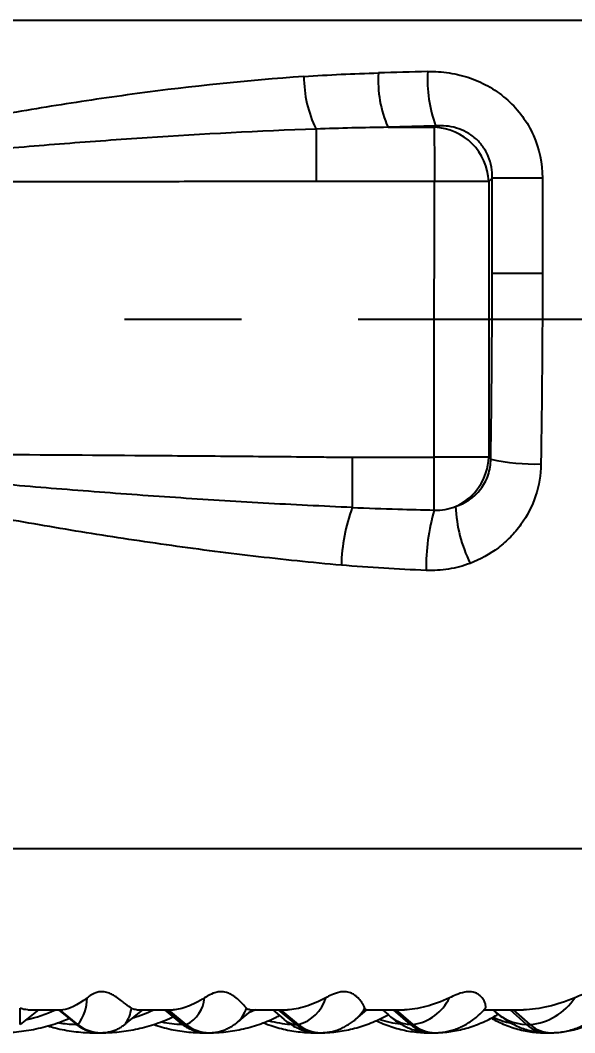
# Model space of a CAD drawing. Header units: millimetres. Extents: x 10 to 412, y 8 to 584.
# Drawn here: x 75.08 to 87.13, y 324.31 to 346.31 of the extents above; entities that cross this region are included whole.
import ezdxf

# ---------------------------------------------------------------- set-up
doc = ezdxf.new("R2010")
doc.units = ezdxf.units.MM
doc.linetypes.add('CENTERX2', pattern=[20.32, 12.7, -2.54, 2.54, -2.54])
for name, color, linetype in [('CENTERLINE', 4, 'CENTERX2'), ('DETAIL', 3, 'Continuous'), ('DIMENSIONS', 2, 'Continuous')]:
    doc.layers.add(name, color=color, linetype=linetype)
doc.layers.add('OUTLINE', color=7, linetype='Continuous', lineweight=25)
doc.styles.add('SLDTEXTSTYLE0', font='TXT', dxfattribs={"width": 0.75})
doc.dimstyles.new('SLDDIMSTYLE8', dxfattribs={"dimtxt": 3.5, "dimasz": 2, "dimexe": 0, "dimexo": 0.0625, "dimgap": 0.875, "dimtad": 1, "dimrnd": 1e-09, "dimzin": 12, "dimdsep": 46, "dimtxsty": 'SLDTEXTSTYLE0', "dimsah": 1, "dimcen": 0.09, "dimadec": 0, "dimazin": 3, "dimtfac": 1, "dimtofl": 0, "dimtmove": 0, "dimatfit": 3, "dimfxl": 0, "dimfrac": 2, "dimtolj": 1, "dimtzin": 12, "dimarcsym": 0})

# ---------------------------------------------------------------- blocks, each defined once
blk = doc.blocks.new('_D_47')
at = {"layer": 'DIMENSIONS'}
for p, q in [((84.3, 349.505), (34.665, 349.505)), ((36.665, 349.505), (36.665, 324.805)), ((65.985, 324.805), (34.665, 324.805))]:
    blk.add_line(p, q, dxfattribs=at)
for points in [[(36.665, 349.505), (36.165, 347.505), (37.165, 347.505)], [(36.665, 324.805), (37.165, 326.805), (36.165, 326.805)]]:
    blk.add_solid(points, dxfattribs=at)
at = {"layer": 'DIMENSIONS', "insert": (32.153, 332.629), "char_height": 3.5, "attachment_point": 1, "rotation": 90, "style": 'SLDTEXTSTYLE0'}
blk.add_mtext('24,7', dxfattribs=at)

msp = doc.modelspace()

# ---------------------------------------------------------------- linework, layer by layer
at = {"layer": 'CENTERLINE'}
msp.add_line((135.76409, 339.80517), (42.40541, 339.80517), dxfattribs=at)
at = {"layer": 'DETAIL'}
for p, q in [((53.43475, 346.30517), (89.08475, 346.30517)), ((83.07145, 343.97972), (84.07768, 343.97987)), ((84.07768, 343.97987), (84.10704, 344.00922)), ((84.07869, 342.79871), (81.50803, 342.79995)), ((85.33566, 342.87431), (85.25945, 342.7981)), ((86.42801, 342.87431), (85.33566, 342.87431)), ((85.33566, 340.80516), (85.33566, 342.87431)), ((86.42801, 342.87431), (86.42801, 340.80516)), ((86.42801, 340.80516), (85.33566, 340.80516)), ((82.29463, 336.81237), (84.07735, 336.81225)), ((85.25968, 336.81201), (85.30439, 336.76731)), ((75.07936, 324.48392), (75.07936, 324.83969)), ((76.31558, 324.48392), (75.92111, 324.80517)), ((76.3314, 324.48392), (75.93693, 324.80517)), ((78.65702, 324.48392), (78.26706, 324.80517)), ((78.68855, 324.48392), (78.29859, 324.80517)), ((80.18933, 324.80517), (80.04658, 324.73787)), ((81.07782, 324.48392), (80.69534, 324.80517)), ((81.12482, 324.48392), (80.74234, 324.80517)), ((83.55957, 324.48392), (83.18747, 324.80517)), ((83.62167, 324.48392), (83.24958, 324.80517)), ((86.08336, 324.48392), (85.72449, 324.80517)), ((86.1601, 324.48392), (85.80122, 324.80517)), ((76.31558, 324.48392), (76.3314, 324.48392)), ((78.65702, 324.48392), (78.68855, 324.48392)), ((81.07782, 324.48392), (81.12482, 324.48392)), ((83.55957, 324.48392), (83.62167, 324.48392)), ((83.88597, 324.30989), (83.95244, 324.30517)), ((86.08336, 324.48392), (86.1601, 324.48392))]:
    msp.add_line(p, q, dxfattribs=at)
at = {"layer": 'DETAIL', "flags": 128}
for points in [[(81.50707, 343.94081), (81.50719, 343.89626), (81.5073, 343.83962), (81.50741, 343.77149), (81.50751, 343.69265), (81.50761, 343.60396), (81.5077, 343.50639), (81.50778, 343.401), (81.50785, 343.28899), (81.50791, 343.17156), (81.50796, 343.05001), (81.508, 342.92569), (81.50803, 342.79995)], [(84.07768, 343.97987), (84.07779, 343.95074), (84.0779, 343.90833), (84.07801, 343.85314), (84.07811, 343.78578), (84.07821, 343.70707), (84.0783, 343.61788), (84.07838, 343.51926), (84.07846, 343.41231), (84.07853, 343.29832), (84.07858, 343.17854), (84.07863, 343.0544), (84.07867, 342.9273), (84.07869, 342.79871)], [(85.25945, 342.7981), (85.23032, 342.79816), (85.18793, 342.79824), (85.13276, 342.7983), (85.06544, 342.79836), (84.98675, 342.79842), (84.8976, 342.79848), (84.79901, 342.79852), (84.69211, 342.79857), (84.57815, 342.79861), (84.45842, 342.79864), (84.33431, 342.79867), (84.20725, 342.7987), (84.07869, 342.79871)], [(82.29463, 336.81237), (82.29465, 336.68733), (82.29466, 336.56364), (82.29469, 336.44265), (82.29471, 336.32568), (82.29475, 336.21401), (82.29478, 336.10884), (82.29482, 336.01134), (82.29487, 335.92254), (82.29492, 335.84343), (82.29497, 335.77486), (82.29502, 335.71758)], [(85.25968, 336.81201), (85.23052, 336.81202), (85.18807, 336.81205), (85.13282, 336.81208), (85.0654, 336.81211), (84.98659, 336.81213), (84.8973, 336.81216), (84.79856, 336.81217), (84.69151, 336.8122), (84.57739, 336.81222), (84.4575, 336.81223), (84.33324, 336.81223), (84.20603, 336.81225), (84.07735, 336.81225)], [(84.07785, 335.662), (84.07779, 335.70508), (84.07773, 335.76076), (84.07767, 335.82843), (84.07762, 335.9073), (84.07757, 335.99647), (84.07752, 336.09493), (84.07748, 336.20155), (84.07744, 336.31514), (84.07741, 336.43438), (84.07738, 336.55793), (84.07736, 336.68437), (84.07735, 336.81225)], [(85.0574, 324.7003), (85.11612, 324.7571), (85.19062, 324.83969)], [(76.28575, 324.49608), (76.29321, 324.49075), (76.31558, 324.48392)], [(78.91813, 324.33135), (78.97872, 324.31259), (79.0486, 324.30517)], [(81.34653, 324.32495), (81.39467, 324.31259), (81.47155, 324.30517)]]:
    msp.add_lwpolyline(points, dxfattribs=at)
at = {"layer": 'DETAIL'}
for centre, radius, start, end in [((86.98054, 345.03443), 3.05091, 177.058478, 199.635309), ((83.88962, 345.09263), 2.64636, 180.188475, 205.80098), ((85.43707, 345.00846), 2.57963, 176.599154, 203.502829), ((84.03535, 342.75577), 1.22483, 1.980724, 88.019412), ((84.03483, 336.85481), 1.2256, 294.224214, 357.998606), ((86.27913, 341.23789), 4.57561, 257.700103, 271.457641), ((87.80437, 335.92035), 3.27179, 183.210208, 205.637349), ((85.89354, 334.38681), 3.83671, 159.705097, 178.835329), ((88.08225, 334.4601), 4.18088, 163.29318, 181.500291), ((75.6576, 325.04082), 0.87415, 320.426102, 1.59425), ((78.35805, 325.13775), 0.73262, 296.815955, 354.311883), ((80.9115, 325.29602), 0.83965, 284.7176, 344.039587), ((83.4689, 325.51083), 1.03821, 278.461799, 334.577863), ((86.04509, 325.77564), 1.29683, 275.087761, 326.77869), ((74.32613, 328.23738), 3.75674, 283.503286, 293.990551), ((76.71674, 324.93442), 0.78305, 325.983652, 353.050947), ((76.51103, 327.92661), 3.44947, 287.203732, 295.189812), ((79.27228, 325.08727), 0.76577, 313.785863, 341.136617), ((81.66181, 325.3882), 1.0601, 312.013419, 328.841173), ((86.12186, 325.56462), 1.08138, 224.610944, 267.959513), ((76.41324, 327.73007), 3.24615, 261.121395, 267.760946), ((78.7259, 327.33573), 2.85185, 258.485597, 267.266947), ((78.66591, 324.67486), 0.19114, 227.69319, 267.333146), ((81.12018, 326.94683), 2.46315, 255.034473, 265.911275), ((81.10009, 324.91308), 0.42974, 226.918103, 267.029738), ((83.5791, 326.56958), 2.08653, 250.703427, 263.401798), ((83.59664, 325.22681), 0.74381, 225.213226, 267.143429), ((86.095, 326.24239), 1.76228, 245.290108, 258.677379), ((76.81787, 325.10026), 0.79509, 230.821088, 269.986643), ((76.83368, 325.10021), 0.79505, 230.819978, 269.995071), ((76.70494, 324.59051), 0.28536, 243.166847, 269.416773), ((79.15416, 325.08586), 0.78069, 230.44653, 269.94314), ((79.18569, 325.08586), 0.78069, 230.446532, 269.940876), ((81.56644, 325.06234), 0.75718, 229.810854, 269.866362), ((81.61344, 325.06234), 0.75718, 229.810848, 269.863319), ((84.03638, 325.03044), 0.72528, 228.896785, 269.748828), ((84.09848, 325.03044), 0.72528, 228.89681, 269.743666), ((86.5452, 324.9911), 0.68595, 227.678514, 269.579063), ((86.62194, 324.9911), 0.68595, 227.678576, 269.573134)]:
    msp.add_arc(centre, radius, start, end, dxfattribs=at)
for centre, major_axis, ratio in [((89.08475, 339.18028), (35.65, 0), 0.17039171), ((89.08475, 337.99851), (34.45, 0), 0.17632698)]:
    msp.add_ellipse(centre, major_axis=major_axis, ratio=ratio, start_param=1.71579471, end_param=1.74624656, dxfattribs=at)
for points, knots in [([(83.93365, 345.191), (84.09217, 345.19494), (84.24901, 345.18505), (84.55924, 345.13735), (84.71404, 345.09904), (85.01283, 344.99389), (85.15558, 344.92782), (85.42739, 344.76799), (85.55766, 344.67289), (85.79274, 344.46096), (85.89864, 344.34391), (86.08623, 344.08684), (86.16685, 343.94754), (86.36008, 343.51421), (86.42801, 343.19539), (86.42801, 342.87431)], [0, 0, 0, 0, 0.125, 0.125, 0.25, 0.25, 0.375, 0.375, 0.5, 0.5, 0.625, 0.625, 0.75, 0.75, 1, 1, 1, 1]), ([(81.24327, 345.08393), (80.01291, 344.99846), (78.8063, 344.86956), (77.02914, 344.63249), (76.44109, 344.54579), (75.28319, 344.36099), (74.71307, 344.26288), (73.02804, 343.95519), (71.93841, 343.73202), (70.35148, 343.38507), (69.83039, 343.2677), (68.80363, 343.03283), (68.29684, 342.91493), (67.80014, 342.79825)], [0, 0, 0, 0, 0.25, 0.25, 0.375, 0.375, 0.5, 0.5, 0.75, 0.75, 0.875, 0.875, 1, 1, 1, 1]), ([(81.50707, 343.94082), (80.26798, 343.89656), (79.04484, 343.83112), (77.23561, 343.71124), (76.63562, 343.66757), (75.45151, 343.57479), (74.86697, 343.52566), (73.13573, 343.37178), (72.00808, 343.26004), (70.38272, 343.08788), (69.85134, 343.02983), (68.80925, 342.91378), (68.29665, 342.85551), (67.80014, 342.79825)], [0, 0, 0, 0, 0.25, 0.25, 0.375, 0.375, 0.5, 0.5, 0.75, 0.75, 0.875, 0.875, 1, 1, 1, 1]), ([(85.33566, 342.87431), (85.34027, 343.03624), (85.31192, 343.19999), (85.2189, 343.42345), (85.17883, 343.49572), (85.08414, 343.62748), (85.03017, 343.68668), (84.90948, 343.79213), (84.8424, 343.8382), (84.70431, 343.91258), (84.63233, 343.94184), (84.4085, 344.00776), (84.25689, 344.0206), (84.10704, 344.00923)], [0, 0, 0, 0, 0.25, 0.25, 0.375, 0.375, 0.5, 0.5, 0.625, 0.625, 0.75, 0.75, 1, 1, 1, 1]), ([(81.50803, 342.79995), (80.89078, 342.80027), (80.27729, 342.79898), (79.05908, 342.7981), (78.45412, 342.79773), (76.6515, 342.79675), (75.46602, 342.79629), (73.71307, 342.79601), (73.13423, 342.79598), (72.00485, 342.79611), (71.45183, 342.79627), (69.82742, 342.79703), (68.79071, 342.79825), (67.80014, 342.79825)], [0, 0, 0, 0, 0.125, 0.125, 0.25, 0.25, 0.5, 0.5, 0.625, 0.625, 0.75, 0.75, 1, 1, 1, 1]), ([(84.07735, 336.81225), (84.07719, 337.80891), (84.07731, 338.80556), (84.07783, 339.80221), (84.07821, 340.53102), (84.07891, 341.25984), (84.0789, 341.98865), (84.0789, 342.25867), (84.07883, 342.52869), (84.07869, 342.79871)], [0, 0, 0, 0, 0.0029899552, 0.0029899552, 0.0029899552, 0.00517639552, 0.00517639552, 0.00517639552, 0.00598645728, 0.00598645728, 0.00598645728, 0.00598645728]), ([(85.25945, 342.7981), (85.25943, 342.52828), (85.25941, 342.25846), (85.25941, 341.98864), (85.25941, 341.26004), (85.25953, 340.53143), (85.2596, 339.80283), (85.25969, 338.80589), (85.25972, 337.80894), (85.25968, 336.812)], [0, 0, 0, 0, 0.00080945786, 0.00080945786, 0.00080945786, 0.00299527338, 0.00299527338, 0.00299527338, 0.00598609731, 0.00598609731, 0.00598609731, 0.00598609731]), ([(82.05763, 334.4648), (81.41294, 334.52003), (80.77395, 334.58781), (79.5063, 334.7362), (78.87773, 334.81816), (77.63091, 334.99466), (77.01162, 335.08936), (75.79244, 335.28757), (75.19166, 335.39122), (73.41493, 335.71223), (72.2645, 335.93949), (70.58855, 336.29055), (70.03819, 336.40906), (68.95418, 336.64894), (68.41926, 336.77095), (67.8955, 336.89272)], [0, 0, 0, 0, 0.125, 0.125, 0.25, 0.25, 0.375, 0.375, 0.5, 0.5, 0.75, 0.75, 0.875, 0.875, 1, 1, 1, 1]), ([(82.29502, 335.71758), (81.97112, 335.73146), (81.64765, 335.74658), (81.00302, 335.77877), (80.68168, 335.79591), (79.72055, 335.85013), (79.08365, 335.88999), (77.8176, 335.97562), (77.18756, 336.02147), (75.94434, 336.11737), (75.33022, 336.16748), (73.51034, 336.32275), (72.32374, 336.43321), (70.61286, 336.60274), (70.05331, 336.65989), (68.95583, 336.77556), (68.41713, 336.83453), (67.8955, 336.89272)], [0, 0, 0, 0, 0.0625, 0.0625, 0.125, 0.125, 0.25, 0.25, 0.375, 0.375, 0.5, 0.5, 0.75, 0.75, 0.875, 0.875, 1, 1, 1, 1]), ([(67.8955, 336.89272), (68.02184, 336.89272), (68.15171, 336.89267), (68.41025, 336.89249), (68.80037, 336.8921), (69.19737, 336.89143), (70.00038, 336.88983), (70.5477, 336.88845), (71.66615, 336.88496), (72.23729, 336.88289), (73.40362, 336.87781), (74.00145, 336.87478), (75.80738, 336.86444), (77.02893, 336.85597), (78.88678, 336.84108), (79.51035, 336.83583), (80.45219, 336.82739), (80.76721, 336.82448), (81.24139, 336.81997), (81.4789, 336.81768), (81.71702, 336.81533), (81.87591, 336.81375), (81.95626, 336.81204), (82.03501, 336.81215)], [0, 0, 0, 0, 0.03125, 0.03125, 0.0625, 0.125, 0.125, 0.25, 0.25, 0.375, 0.375, 0.5, 0.5, 0.75, 0.75, 0.875, 0.875, 0.9375, 0.9375, 0.96875, 0.984375, 0.984375, 1, 1, 1, 1]), ([(82.03501, 336.81215), (82.03503, 336.81215), (82.03505, 336.81215), (82.03507, 336.81215), (82.12159, 336.8123), (82.20811, 336.81238), (82.29463, 336.81237)], [-0.00000006, -0.00000006, -0.00000006, -0.00000006, 0, 0, 0, 0.000259567632, 0.000259567632, 0.000259567632, 0.000259567632]), ([(84.53771, 335.73712), (84.7488, 335.80526), (84.94387, 335.93304), (85.1545, 336.20584), (85.21003, 336.30854), (85.28552, 336.532), (85.30423, 336.64771), (85.30439, 336.7673)], [0, 0, 0, 0, 0.5, 0.5, 0.75, 0.75, 1, 1, 1, 1]), ([(86.39552, 336.66376), (86.39177, 336.42555), (86.35261, 336.19439), (86.20406, 335.74609), (86.09614, 335.53585), (85.8905, 335.25061), (85.81381, 335.15967), (85.65003, 334.99248), (85.56252, 334.9155), (85.28363, 334.70385), (85.07519, 334.58873), (84.85468, 334.50473)], [0, 0, 0, 0, 0.25, 0.25, 0.5, 0.5, 0.625, 0.625, 0.75, 0.75, 1, 1, 1, 1]), ([(82.29502, 335.71758), (82.62457, 335.70335), (82.95446, 335.69173), (83.28457, 335.68199), (83.54885, 335.6742), (83.81329, 335.66763), (84.07785, 335.662)], [0, 0, 0, 0, 0.0009940969, 0.0009940969, 0.0009940969, 0.00178994685, 0.00178994685, 0.00178994685, 0.00178994685]), ([(84.85468, 334.50473), (84.70241, 334.44673), (84.5468, 334.40518), (84.22917, 334.35363), (84.06601, 334.34373), (83.9028, 334.35063)], [0, 0, 0, 0, 0.5, 0.5, 1, 1, 1, 1])]:
    msp.add_open_spline(points, degree=3, knots=knots, dxfattribs=at)
for points in [[(81.24327, 345.08393), (81.77981, 345.1212), (82.31946, 345.1451), (82.86199, 345.16149)], [(83.07145, 343.97972), (82.54925, 343.97152), (82.02776, 343.95957), (81.50707, 343.94082)], [(85.30439, 336.7673), (85.32524, 338.11058), (85.33566, 339.45653), (85.33566, 340.80517)], [(86.42801, 340.80517), (86.42801, 339.42262), (86.41717, 338.04081), (86.39552, 336.66376)], [(84.07785, 335.662), (84.23563, 335.65527), (84.39069, 335.68061), (84.53771, 335.73712)], [(83.9028, 334.35063), (83.28468, 334.37676), (82.66923, 334.4124), (82.05763, 334.4648)]]:
    msp.add_open_spline(points, degree=3, dxfattribs=at)
at = {"layer": 'OUTLINE'}
for p, q in [((55.09092, 328.30517), (89.08475, 328.30517)), ((75.47534, 324.80517), (75.07936, 324.48392)), ((75.24424, 324.80517), (76.00407, 324.80517)), ((75.9081, 324.80441), (76.28575, 324.49608)), ((77.36544, 324.49608), (77.74359, 324.80482)), ((77.61425, 324.80517), (78.40448, 324.80517)), ((78.21088, 324.80517), (78.53725, 324.5335)), ((79.80105, 324.5335), (80.12625, 324.80419)), ((80.07156, 324.80517), (80.88618, 324.80517)), ((80.56722, 324.80517), (80.80656, 324.59921)), ((82.36979, 324.59921), (82.6083, 324.80444)), ((82.59747, 324.80517), (83.43027, 324.80517)), ((82.95505, 324.80517), (83.07264, 324.6989)), ((85.05585, 324.6989), (85.17554, 324.80705)), ((85.17275, 324.80517), (86.01739, 324.80517)), ((79.80105, 324.5335), (79.80217, 324.53444)), ((80.80341, 324.60194), (80.80656, 324.59921)), ((83.06924, 324.70198), (83.07264, 324.6989)), ((76.70203, 324.30517), (76.81768, 324.30517)), ((76.81768, 324.30517), (76.83351, 324.30517)), ((76.83351, 324.30517), (76.85077, 324.30517)), ((79.0486, 324.30517), (79.15339, 324.30517)), ((79.15339, 324.30517), (79.18492, 324.30517)), ((79.18492, 324.30517), (79.1877, 324.30517)), ((81.47155, 324.30517), (81.56468, 324.30517)), ((81.56468, 324.30517), (81.61167, 324.30517)), ((83.95244, 324.30517), (84.0332, 324.30517)), ((84.0332, 324.30517), (84.0953, 324.30517)), ((86.47239, 324.30517), (86.54016, 324.30517)), ((86.54016, 324.30517), (86.6169, 324.30517))]:
    msp.add_line(p, q, dxfattribs=at)
for points, knots in [([(77.49404, 324.83969), (77.4598, 324.86082), (77.41801, 324.89211), (77.33941, 324.95364), (77.31056, 324.97655), (77.2444, 325.0272), (77.207, 325.05527), (77.13913, 325.09954), (77.11453, 325.11467), (77.05792, 325.14491), (77.0259, 325.16005), (76.95282, 325.18485), (76.90949, 325.19415), (76.83029, 325.19801), (76.79539, 325.19357), (76.70606, 325.17315), (76.66389, 325.15151), (76.59002, 325.10867), (76.5593, 325.08657), (76.53142, 325.06513)], [0, 0, 0, 0, 0.25, 0.25, 0.375, 0.375, 0.5, 0.5, 0.5625, 0.5625, 0.625, 0.625, 0.6875, 0.6875, 0.75, 0.75, 0.875, 0.875, 1, 1, 1, 1]), ([(79.99693, 324.83969), (79.97666, 324.86079), (79.94873, 324.89207), (79.89024, 324.95335), (79.86798, 324.97614), (79.81486, 325.02637), (79.78442, 325.05383), (79.7248, 325.09843), (79.70276, 325.11371), (79.65106, 325.14408), (79.62181, 325.15911), (79.55062, 325.18453), (79.50823, 325.1939), (79.4265, 325.1981), (79.38953, 325.19374), (79.29264, 325.17341), (79.24495, 325.15195), (79.15832, 325.10876), (79.1213, 325.08659), (79.08706, 325.06513)], [0, 0, 0, 0, 0.25, 0.25, 0.375, 0.375, 0.5, 0.5, 0.5625, 0.5625, 0.625, 0.625, 0.6875, 0.6875, 0.75, 0.75, 0.875, 0.875, 1, 1, 1, 1]), ([(82.56898, 324.83969), (82.56281, 324.86081), (82.54893, 324.8921), (82.51061, 324.95344), (82.49493, 324.97626), (82.45456, 325.0266), (82.43023, 325.05421), (82.37942, 325.09884), (82.3602, 325.1141), (82.31387, 325.14432), (82.287, 325.15932), (82.21914, 325.18466), (82.17746, 325.19398), (82.09471, 325.19808), (82.05608, 325.19369), (81.95296, 325.17332), (81.89988, 325.15187), (81.80199, 325.10873), (81.75907, 325.08658), (81.71879, 325.06513)], [0, 0, 0, 0, 0.25, 0.25, 0.375, 0.375, 0.5, 0.5, 0.5625, 0.5625, 0.625, 0.625, 0.6875, 0.6875, 0.75, 0.75, 0.875, 0.875, 1, 1, 1, 1]), ([(85.19062, 324.83969), (85.1986, 324.86081), (85.19889, 324.89209), (85.1811, 324.95346), (85.17215, 324.9763), (85.14492, 325.02671), (85.12689, 325.05451), (85.08548, 325.09899), (85.06923, 325.11426), (85.02865, 325.14434), (85.00452, 325.15925), (84.94047, 325.18464), (84.89997, 325.19396), (84.81659, 325.19808), (84.77652, 325.1937), (84.66796, 325.17336), (84.6098, 325.15192), (84.50118, 325.10874), (84.45263, 325.08658), (84.40658, 325.06513)], [0, 0, 0, 0, 0.25, 0.25, 0.375, 0.375, 0.5, 0.5, 0.5625, 0.5625, 0.625, 0.625, 0.6875, 0.6875, 0.75, 0.75, 0.875, 0.875, 1, 1, 1, 1]), ([(87.84189, 324.83969), (87.86401, 324.86085), (87.87846, 324.89218), (87.88131, 324.95369), (87.87913, 324.9766), (87.86517, 325.02719), (87.85362, 325.05519), (87.82164, 325.09963), (87.80843, 325.11492), (87.77348, 325.14495), (87.75152, 325.16005), (87.69182, 325.18505), (87.65234, 325.1942), (87.56967, 325.19799), (87.52844, 325.19354), (87.41564, 325.1731), (87.35234, 325.15147), (87.23503, 325.10865), (87.1814, 325.08656), (87.12997, 325.06513)], [0, 0, 0, 0, 0.25, 0.25, 0.375, 0.375, 0.5, 0.5, 0.5625, 0.5625, 0.625, 0.625, 0.6875, 0.6875, 0.75, 0.75, 0.875, 0.875, 1, 1, 1, 1]), ([(79.08706, 325.06513), (78.95447, 324.98205), (78.83078, 324.91771), (78.60296, 324.82925), (78.49824, 324.80517), (78.40448, 324.80517)], [0, 0, 0, 0, 0.5, 0.5, 1, 1, 1, 1]), ([(81.71879, 325.06513), (81.56304, 324.98224), (81.41521, 324.91788), (81.13711, 324.82928), (81.00605, 324.80517), (80.88618, 324.80517)], [0, 0, 0, 0, 0.5, 0.5, 1, 1, 1, 1]), ([(84.40658, 325.06513), (84.2288, 324.98236), (84.05791, 324.91796), (83.73154, 324.82925), (83.57528, 324.80517), (83.43027, 324.80517)], [0, 0, 0, 0, 0.5, 0.5, 1, 1, 1, 1]), ([(87.12997, 325.06513), (86.93147, 324.98243), (86.73878, 324.91799), (86.36651, 324.8292), (86.18638, 324.80517), (86.01739, 324.80517)], [0, 0, 0, 0, 0.5, 0.5, 1, 1, 1, 1]), ([(85.17484, 324.80783), (85.1762, 324.80901), (85.17955, 324.81189), (85.1865, 324.82935), (85.19062, 324.83969)], [0, 0, 0, 0, 0.40798825, 1, 1, 1, 1]), ([(85.35369, 324.80517), (85.36666, 324.7927), (85.41924, 324.74212), (85.51724, 324.66451), (85.64629, 324.57389), (85.77812, 324.49726), (85.91152, 324.43363), (86.04611, 324.38299), (86.1814, 324.34493), (86.31693, 324.3194), (86.43669, 324.3069), (86.51105, 324.30565), (86.54016, 324.30517)], [0, 0, 0, 0, 0.04053092, 0.16434657, 0.28432326, 0.40034458, 0.51262658, 0.62159172, 0.7277758, 0.83175628, 0.93411185, 1, 1, 1, 1]), ([(86.6169, 324.30517), (86.6506, 324.30581), (86.72881, 324.30731), (86.8509, 324.3211), (86.98212, 324.34662), (87.11128, 324.38331), (87.2382, 324.43081), (87.36279, 324.48909), (87.48496, 324.55826), (87.6049, 324.63823), (87.7218, 324.73034), (87.80106, 324.79822), (87.83965, 324.83781), (87.842, 324.84022)], [0, 0, 0, 0, 0.07337106, 0.17027491, 0.26727202, 0.36489572, 0.46368472, 0.56416963, 0.66687434, 0.77228743, 0.88081433, 0.99273224, 1, 1, 1, 1]), ([(74.60696, 324.30517), (74.64887, 324.30556), (74.76193, 324.30664), (74.94592, 324.31792), (75.15829, 324.34182), (75.36932, 324.37736), (75.5786, 324.42413), (75.78551, 324.4825), (75.97356, 324.54512), (76.09085, 324.59319), (76.14141, 324.61392)], [0, 0, 0, 0, 0.080125119, 0.216114787, 0.352107071, 0.488129565, 0.624216527, 0.760399039, 0.896703644, 1, 1, 1, 1]), ([(76.85077, 324.30517), (76.89136, 324.30558), (77.00004, 324.30668), (77.1766, 324.31803), (77.37979, 324.34203), (77.58169, 324.37762), (77.78184, 324.42456), (77.97991, 324.48249), (78.17502, 324.55252), (78.31466, 324.60836), (78.38789, 324.64398), (78.3984, 324.64908)], [0, 0, 0, 0, 0.07664707, 0.20520357, 0.33376393, 0.46237728, 0.59109383, 0.71996519, 0.84903471, 0.97834305, 1, 1, 1, 1]), ([(78.53426, 324.5364), (78.55635, 324.51853), (78.60165, 324.48188), (78.67947, 324.43234), (78.7641, 324.38853), (78.85678, 324.3518), (78.95658, 324.32432), (79.05728, 324.30793), (79.12317, 324.30603), (79.15339, 324.30517)], [0, 0, 0, 0, 0.13951534, 0.28602049, 0.42888683, 0.56931501, 0.72271879, 0.8728568, 1, 1, 1, 1]), ([(79.18492, 324.30517), (79.21771, 324.30618), (79.28461, 324.30824), (79.38357, 324.32495), (79.47987, 324.35135), (79.57096, 324.38703), (79.65607, 324.43074), (79.73514, 324.4808), (79.78154, 324.51806), (79.80479, 324.53673)], [0, 0, 0, 0, 0.13781649, 0.281188579, 0.423518654, 0.565710987, 0.708804518, 0.854054042, 1, 1, 1, 1]), ([(79.1877, 324.30517), (79.22686, 324.30559), (79.33069, 324.30671), (79.49898, 324.31822), (79.69191, 324.3423), (79.88356, 324.37798), (80.07351, 324.42496), (80.26145, 324.48305), (80.44669, 324.55284), (80.59807, 324.61785), (80.68603, 324.66346), (80.71465, 324.67831)], [0, 0, 0, 0, 0.07462084, 0.19783603, 0.32105737, 0.44436548, 0.56784095, 0.69156201, 0.81559682, 0.94000211, 1, 1, 1, 1]), ([(80.36351, 324.52333), (80.40393, 324.50715), (80.50294, 324.46751), (80.66386, 324.41733), (80.84484, 324.37136), (81.02707, 324.3374), (81.20999, 324.31512), (81.35832, 324.30611), (81.44549, 324.30538), (81.47155, 324.30517)], [0, 0, 0, 0, 0.11378045, 0.27870214, 0.44274514, 0.60602387, 0.76867265, 0.93084886, 1, 1, 1, 1]), ([(80.80084, 324.6051), (80.80601, 324.6003), (80.83793, 324.57066), (80.90266, 324.52239), (80.99417, 324.46222), (81.08964, 324.41175), (81.19149, 324.36911), (81.29969, 324.33588), (81.41325, 324.31386), (81.50202, 324.30584), (81.55231, 324.3053), (81.56468, 324.30517)], [0, 0, 0, 0, 0.02740039, 0.16929197, 0.30426814, 0.43406552, 0.56009121, 0.69606993, 0.82836564, 0.95781203, 1, 1, 1, 1]), ([(81.61167, 324.30517), (81.65002, 324.30634), (81.7254, 324.30866), (81.8359, 324.32688), (81.94193, 324.35461), (82.04394, 324.39249), (82.14176, 324.43948), (82.23496, 324.49556), (82.31228, 324.5502), (82.35549, 324.5881), (82.37191, 324.6025)], [0, 0, 0, 0, 0.13157648, 0.25859629, 0.38560602, 0.51358771, 0.64363503, 0.77703131, 0.91528872, 1, 1, 1, 1]), ([(81.61847, 324.30552), (81.64998, 324.30592), (81.74243, 324.30708), (81.89561, 324.31849), (82.07732, 324.34266), (82.25775, 324.37845), (82.43653, 324.42552), (82.61336, 324.48374), (82.78768, 324.55347), (82.94135, 324.62426), (83.035, 324.67622), (83.07298, 324.69729)], [0, 0, 0, 0, 0.06268915, 0.183927, 0.3051785, 0.42657165, 0.5482372, 0.67029302, 0.79284383, 0.91597809, 1, 1, 1, 1]), ([(82.81631, 324.56866), (82.82542, 324.56403), (82.8886, 324.53191), (83.00916, 324.483), (83.17719, 324.42317), (83.34703, 324.37612), (83.51777, 324.34057), (83.68913, 324.31701), (83.83418, 324.30646), (83.92192, 324.3055), (83.95244, 324.30517)], [0, 0, 0, 0, 0.02567065, 0.17793741, 0.32884366, 0.47849869, 0.62705432, 0.77469936, 0.92165834, 1, 1, 1, 1]), ([(83.06775, 324.70395), (83.09791, 324.67725), (83.16007, 324.62225), (83.26102, 324.54885), (83.36717, 324.48294), (83.4793, 324.42567), (83.59734, 324.37797), (83.72096, 324.34116), (83.8451, 324.317), (83.94944, 324.30642), (84.01202, 324.30548), (84.0332, 324.30517)], [0, 0, 0, 0, 0.11632082, 0.23967317, 0.35800172, 0.47222012, 0.59482779, 0.71348477, 0.82894551, 0.94212423, 1, 1, 1, 1]), ([(84.0953, 324.30517), (84.12998, 324.30598), (84.20524, 324.30776), (84.32004, 324.32306), (84.43846, 324.34937), (84.55407, 324.38653), (84.66666, 324.43392), (84.77627, 324.49144), (84.88276, 324.55936), (84.97733, 324.62945), (85.03342, 324.68003), (85.05755, 324.70179)], [0, 0, 0, 0, 0.09513313, 0.20644194, 0.31785834, 0.43017632, 0.54421438, 0.66085804, 0.78105281, 0.9057988, 1, 1, 1, 1]), ([(84.12509, 324.30637), (84.14268, 324.30666), (84.21725, 324.30786), (84.34856, 324.31895), (84.51828, 324.34313), (84.68667, 324.37912), (84.85343, 324.42628), (85.01829, 324.48462), (85.18078, 324.55439), (85.33027, 324.62867), (85.42345, 324.68441), (85.46497, 324.70924)], [0, 0, 0, 0, 0.037693355, 0.159744167, 0.281822722, 0.404135093, 0.526883656, 0.650257479, 0.774419657, 0.899503359, 1, 1, 1, 1]), ([(85.31774, 324.62521), (85.35236, 324.60529), (85.43687, 324.55667), (85.57575, 324.49219), (85.73236, 324.43061), (85.89048, 324.38157), (86.04943, 324.34434), (86.20884, 324.31928), (86.34997, 324.30691), (86.4378, 324.30566), (86.47239, 324.30517)], [0, 0, 0, 0, 0.09734193, 0.23758051, 0.3759026, 0.51244391, 0.64742408, 0.78110852, 0.91380846, 1, 1, 1, 1]), ([(86.81467, 324.31895), (86.82291, 324.31961), (86.88387, 324.32449), (86.9967, 324.34459), (87.15248, 324.37984), (87.30649, 324.42738), (87.45864, 324.48575), (87.60848, 324.55559), (87.74829, 324.63114), (87.83582, 324.68814), (87.87599, 324.71429)], [0, 0, 0, 0, 0.02193307, 0.16217968, 0.30285375, 0.44430827, 0.58687916, 0.7308597, 0.87649194, 1, 1, 1, 1]), ([(75.67654, 324.45364), (75.73042, 324.43828), (75.85059, 324.40402), (76.03977, 324.36443), (76.24277, 324.33237), (76.44313, 324.31269), (76.59638, 324.30572), (76.68146, 324.30527), (76.70203, 324.30517)], [0, 0, 0, 0, 0.16092168, 0.35891036, 0.55654431, 0.75388616, 0.94050562, 1, 1, 1, 1]), ([(76.28539, 324.49672), (76.28696, 324.49532), (76.30875, 324.47592), (76.35816, 324.44179), (76.43346, 324.39706), (76.51575, 324.36007), (76.60586, 324.33062), (76.69982, 324.31167), (76.7722, 324.30553), (76.8104, 324.30522), (76.81768, 324.30517)], [0, 0, 0, 0, 0.01212331, 0.1675589, 0.32317353, 0.47893807, 0.63473987, 0.8075396, 0.96330289, 1, 1, 1, 1]), ([(76.83351, 324.30517), (76.86529, 324.30622), (76.92909, 324.30834), (77.02267, 324.32523), (77.11217, 324.35138), (77.19587, 324.38625), (77.27239, 324.42846), (77.32995, 324.46681), (77.3591, 324.49174), (77.36789, 324.49925)], [0, 0, 0, 0, 0.15900444, 0.31912562, 0.47625872, 0.63091917, 0.78358892, 0.93477456, 1, 1, 1, 1]), ([(77.97965, 324.48459), (77.99383, 324.47943), (78.07029, 324.45163), (78.21176, 324.41229), (78.40334, 324.36723), (78.59644, 324.33466), (78.7903, 324.31351), (78.9412, 324.30582), (79.02729, 324.3053), (79.0486, 324.30517)], [0, 0, 0, 0, 0.04120846, 0.22221969, 0.40262347, 0.58249711, 0.76194062, 0.94106334, 1, 1, 1, 1])]:
    msp.add_open_spline(points, degree=3, knots=knots, dxfattribs=at)
for points in [[(76.53142, 325.06513), (76.31441, 324.89828), (76.1378, 324.80517), (76.00407, 324.80517)], [(75.24424, 324.80517), (75.18637, 324.80517), (75.13146, 324.81673), (75.07936, 324.83969)], [(77.61425, 324.80517), (77.57092, 324.80517), (77.53112, 324.81681), (77.49404, 324.83969)], [(80.07156, 324.80517), (80.04349, 324.80517), (80.01889, 324.81682), (79.99693, 324.83969)], [(82.59747, 324.80517), (82.58488, 324.80517), (82.57566, 324.81682), (82.56898, 324.83969)]]:
    msp.add_open_spline(points, degree=3, dxfattribs=at)

# ---------------------------------------------------------------- dimensions: what is measured, and where the dimension line sits
at = {"layer": 'DIMENSIONS'}
dim = msp.add_linear_dim(base=(36.6652, 324.80517), p1=(85.30028, 349.50517), p2=(66.98509, 324.80517), angle=90, dimstyle='SLDDIMSTYLE8', dxfattribs=at)
dim.commit()
dim.dimension.update_dxf_attribs({"geometry": '_D_47', "text_midpoint": (36.6652, 337.15517), "dimtype": 160})

doc.saveas('drawing.dxf')
